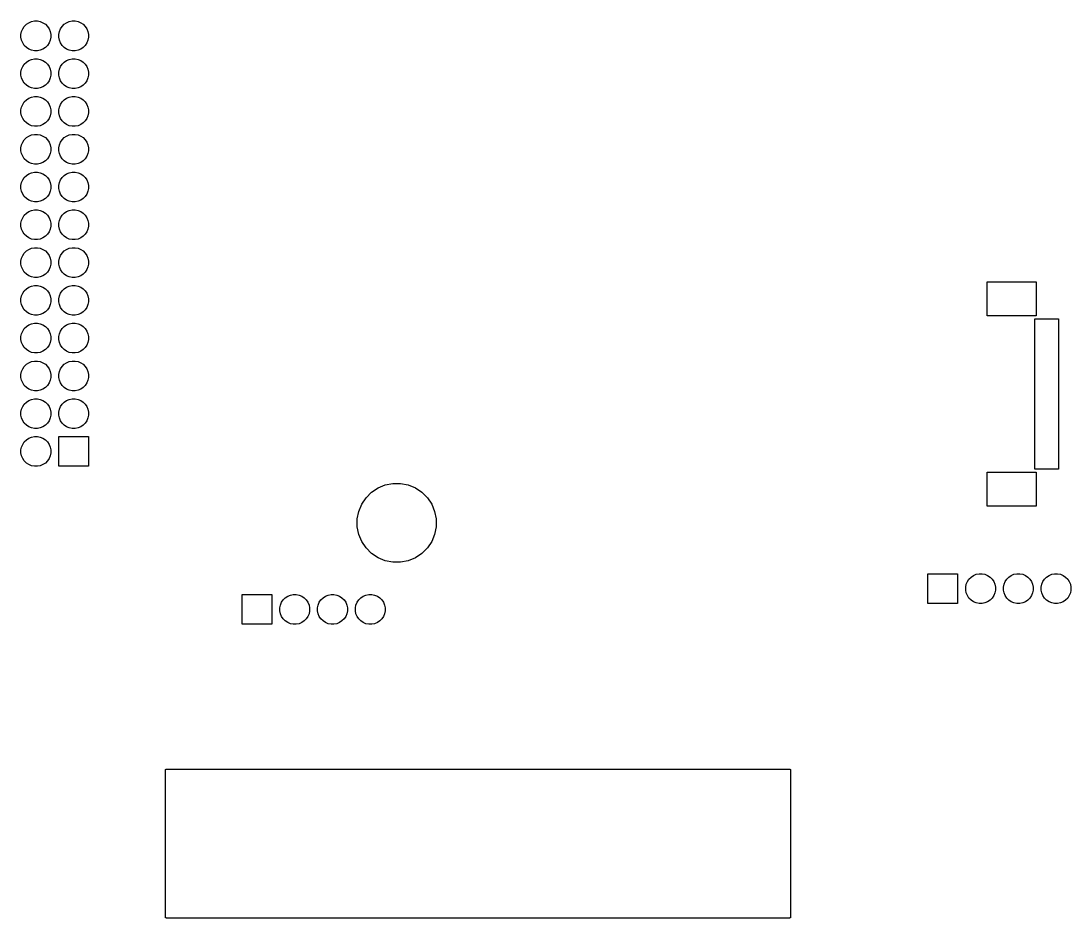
# Model space of a CAD drawing. Extents: x 49 to 143, y -159 to -38.
# Drawn here: x 65 to 135.6, y -159.3 to -99 of the extents above; entities that cross this region are included whole.
import ezdxf

# ---------------------------------------------------------------- set-up
doc = ezdxf.new("R2010")
doc.units = 0
doc.layers.add('BLACK', color=7, linetype='CONTINUOUS')

msp = doc.modelspace()

# ---------------------------------------------------------------- linework, layer by layer
at = {"layer": 'BLACK', "linetype": 'CONTINUOUS'}
for p, q in [((65.1538, -99.5261), (65.2632, -99.3623)), ((65.2632, -99.3623), (65.4025, -99.223)), ((65.4025, -99.223), (65.5663, -99.1136)), ((65.5663, -99.1136), (65.7483, -99.0382)), ((65.7483, -99.0382), (65.9415, -98.9998)), ((65.9415, -98.9998), (66.1385, -98.9998)), ((66.1385, -98.9998), (66.3317, -99.0382)), ((66.3317, -99.0382), (66.5137, -99.1136)), ((66.5137, -99.1136), (66.6775, -99.223)), ((66.6775, -99.223), (66.8168, -99.3623)), ((66.8168, -99.3623), (66.9262, -99.5261)), ((67.6938, -99.5261), (67.8032, -99.3623)), ((67.8032, -99.3623), (67.9425, -99.223)), ((67.9425, -99.223), (68.1063, -99.1136)), ((68.1063, -99.1136), (68.2883, -99.0382)), ((68.2883, -99.0382), (68.4815, -98.9998)), ((68.4815, -98.9998), (68.6785, -98.9998)), ((68.6785, -98.9998), (68.8717, -99.0382)), ((68.8717, -99.0382), (69.0537, -99.1136)), ((69.0537, -99.1136), (69.2175, -99.223)), ((69.2175, -99.223), (69.3568, -99.3623)), ((69.3568, -99.3623), (69.4662, -99.5261)), ((65.04, -99.9013), (65.0784, -99.7081)), ((65.04, -100.098), (65.04, -99.9013)), ((65.0784, -100.291), (65.04, -100.098)), ((65.0784, -99.7081), (65.1538, -99.5261)), ((66.9262, -99.5261), (67.0016, -99.7081)), ((67.0016, -99.7081), (67.04, -99.9013)), ((67.04, -100.098), (67.0016, -100.291)), ((67.04, -99.9013), (67.04, -100.098)), ((67.58, -99.9013), (67.6184, -99.7081)), ((67.58, -100.098), (67.58, -99.9013)), ((67.6184, -100.291), (67.58, -100.098)), ((67.6184, -99.7081), (67.6938, -99.5261)), ((69.4662, -99.5261), (69.5416, -99.7081)), ((69.5416, -99.7081), (69.58, -99.9013)), ((69.58, -100.098), (69.5416, -100.291)), ((69.58, -99.9013), (69.58, -100.098)), ((65.1538, -100.473), (65.0784, -100.291)), ((65.2632, -100.637), (65.1538, -100.473)), ((65.4025, -100.777), (65.2632, -100.637)), ((65.5663, -100.886), (65.4025, -100.777)), ((65.7483, -100.961), (65.5663, -100.886)), ((66.5137, -100.886), (66.3317, -100.961)), ((66.6775, -100.777), (66.5137, -100.886)), ((66.8168, -100.637), (66.6775, -100.777)), ((66.9262, -100.473), (66.8168, -100.637)), ((67.0016, -100.291), (66.9262, -100.473)), ((67.6938, -100.473), (67.6184, -100.291)), ((67.8032, -100.637), (67.6938, -100.473)), ((67.9425, -100.777), (67.8032, -100.637)), ((68.1063, -100.886), (67.9425, -100.777)), ((68.2883, -100.961), (68.1063, -100.886)), ((69.0537, -100.886), (68.8717, -100.961)), ((69.2175, -100.777), (69.0537, -100.886)), ((69.3568, -100.637), (69.2175, -100.777)), ((69.4662, -100.473), (69.3568, -100.637)), ((69.5416, -100.291), (69.4662, -100.473)), ((65.5663, -101.654), (65.7483, -101.578)), ((65.9415, -101), (65.7483, -100.961)), ((65.7483, -101.578), (65.9415, -101.54)), ((66.1385, -101), (65.9415, -101)), ((65.9415, -101.54), (66.1385, -101.54)), ((66.3317, -100.961), (66.1385, -101)), ((66.1385, -101.54), (66.3317, -101.578)), ((66.3317, -101.578), (66.5137, -101.654)), ((68.1063, -101.654), (68.2883, -101.578)), ((68.4815, -101), (68.2883, -100.961)), ((68.2883, -101.578), (68.4815, -101.54)), ((68.6785, -101), (68.4815, -101)), ((68.4815, -101.54), (68.6785, -101.54)), ((68.8717, -100.961), (68.6785, -101)), ((68.6785, -101.54), (68.8717, -101.578)), ((68.8717, -101.578), (69.0537, -101.654)), ((65.04, -102.441), (65.0784, -102.248)), ((65.0784, -102.248), (65.1538, -102.066)), ((65.1538, -102.066), (65.2632, -101.902)), ((65.2632, -101.902), (65.4025, -101.763)), ((65.4025, -101.763), (65.5663, -101.654)), ((66.5137, -101.654), (66.6775, -101.763)), ((66.6775, -101.763), (66.8168, -101.902)), ((66.8168, -101.902), (66.9262, -102.066)), ((66.9262, -102.066), (67.0016, -102.248)), ((67.0016, -102.248), (67.04, -102.441)), ((67.58, -102.441), (67.6184, -102.248)), ((67.6184, -102.248), (67.6938, -102.066)), ((67.6938, -102.066), (67.8032, -101.902)), ((67.8032, -101.902), (67.9425, -101.763)), ((67.9425, -101.763), (68.1063, -101.654)), ((69.0537, -101.654), (69.2175, -101.763)), ((69.2175, -101.763), (69.3568, -101.902)), ((69.3568, -101.902), (69.4662, -102.066)), ((69.4662, -102.066), (69.5416, -102.248)), ((69.5416, -102.248), (69.58, -102.441)), ((65.04, -102.638), (65.04, -102.441)), ((65.0784, -102.831), (65.04, -102.638)), ((65.1538, -103.013), (65.0784, -102.831)), ((65.2632, -103.177), (65.1538, -103.013)), ((66.9262, -103.013), (66.8168, -103.177)), ((67.0016, -102.831), (66.9262, -103.013)), ((67.04, -102.638), (67.0016, -102.831)), ((67.04, -102.441), (67.04, -102.638)), ((67.58, -102.638), (67.58, -102.441)), ((67.6184, -102.831), (67.58, -102.638)), ((67.6938, -103.013), (67.6184, -102.831)), ((67.8032, -103.177), (67.6938, -103.013)), ((69.4662, -103.013), (69.3568, -103.177)), ((69.5416, -102.831), (69.4662, -103.013)), ((69.58, -102.638), (69.5416, -102.831)), ((69.58, -102.441), (69.58, -102.638)), ((65.4025, -103.317), (65.2632, -103.177)), ((65.5663, -103.426), (65.4025, -103.317)), ((65.7483, -103.501), (65.5663, -103.426)), ((65.9415, -103.54), (65.7483, -103.501)), ((66.1385, -103.54), (65.9415, -103.54)), ((66.3317, -103.501), (66.1385, -103.54)), ((66.5137, -103.426), (66.3317, -103.501)), ((66.6775, -103.317), (66.5137, -103.426)), ((66.8168, -103.177), (66.6775, -103.317)), ((67.9425, -103.317), (67.8032, -103.177)), ((68.1063, -103.426), (67.9425, -103.317)), ((68.2883, -103.501), (68.1063, -103.426)), ((68.4815, -103.54), (68.2883, -103.501)), ((68.6785, -103.54), (68.4815, -103.54)), ((68.8717, -103.501), (68.6785, -103.54)), ((69.0537, -103.426), (68.8717, -103.501)), ((69.2175, -103.317), (69.0537, -103.426)), ((69.3568, -103.177), (69.2175, -103.317)), ((65.1538, -104.606), (65.2632, -104.442)), ((65.2632, -104.442), (65.4025, -104.303)), ((65.4025, -104.303), (65.5663, -104.194)), ((65.5663, -104.194), (65.7483, -104.118)), ((65.7483, -104.118), (65.9415, -104.08)), ((65.9415, -104.08), (66.1385, -104.08)), ((66.1385, -104.08), (66.3317, -104.118)), ((66.3317, -104.118), (66.5137, -104.194)), ((66.5137, -104.194), (66.6775, -104.303)), ((66.6775, -104.303), (66.8168, -104.442)), ((66.8168, -104.442), (66.9262, -104.606)), ((67.6938, -104.606), (67.8032, -104.442)), ((67.8032, -104.442), (67.9425, -104.303)), ((67.9425, -104.303), (68.1063, -104.194)), ((68.1063, -104.194), (68.2883, -104.118)), ((68.2883, -104.118), (68.4815, -104.08)), ((68.4815, -104.08), (68.6785, -104.08)), ((68.6785, -104.08), (68.8717, -104.118)), ((68.8717, -104.118), (69.0537, -104.194)), ((69.0537, -104.194), (69.2175, -104.303)), ((69.2175, -104.303), (69.3568, -104.442)), ((69.3568, -104.442), (69.4662, -104.606)), ((65.04, -104.981), (65.0784, -104.788)), ((65.04, -105.178), (65.04, -104.981)), ((65.0784, -104.788), (65.1538, -104.606)), ((66.9262, -104.606), (67.0016, -104.788)), ((67.0016, -104.788), (67.04, -104.981)), ((67.04, -104.981), (67.04, -105.178)), ((67.58, -104.981), (67.6184, -104.788)), ((67.58, -105.178), (67.58, -104.981)), ((67.6184, -104.788), (67.6938, -104.606)), ((69.4662, -104.606), (69.5416, -104.788)), ((69.5416, -104.788), (69.58, -104.981)), ((69.58, -104.981), (69.58, -105.178)), ((65.0784, -105.371), (65.04, -105.178)), ((65.1538, -105.553), (65.0784, -105.371)), ((65.2632, -105.717), (65.1538, -105.553)), ((65.4025, -105.857), (65.2632, -105.717)), ((65.5663, -105.966), (65.4025, -105.857)), ((66.6775, -105.857), (66.5137, -105.966)), ((66.8168, -105.717), (66.6775, -105.857)), ((66.9262, -105.553), (66.8168, -105.717)), ((67.0016, -105.371), (66.9262, -105.553)), ((67.04, -105.178), (67.0016, -105.371)), ((67.6184, -105.371), (67.58, -105.178)), ((67.6938, -105.553), (67.6184, -105.371)), ((67.8032, -105.717), (67.6938, -105.553)), ((67.9425, -105.857), (67.8032, -105.717)), ((68.1063, -105.966), (67.9425, -105.857)), ((69.2175, -105.857), (69.0537, -105.966)), ((69.3568, -105.717), (69.2175, -105.857)), ((69.4662, -105.553), (69.3568, -105.717)), ((69.5416, -105.371), (69.4662, -105.553)), ((69.58, -105.178), (69.5416, -105.371)), ((65.7483, -106.041), (65.5663, -105.966)), ((65.9415, -106.08), (65.7483, -106.041)), ((66.1385, -106.08), (65.9415, -106.08)), ((66.3317, -106.041), (66.1385, -106.08)), ((66.5137, -105.966), (66.3317, -106.041)), ((68.2883, -106.041), (68.1063, -105.966)), ((68.4815, -106.08), (68.2883, -106.041)), ((68.6785, -106.08), (68.4815, -106.08)), ((68.8717, -106.041), (68.6785, -106.08)), ((69.0537, -105.966), (68.8717, -106.041)), ((65.0784, -107.328), (65.1538, -107.146)), ((65.1538, -107.146), (65.2632, -106.982)), ((65.2632, -106.982), (65.4025, -106.843)), ((65.4025, -106.843), (65.5663, -106.734)), ((65.5663, -106.734), (65.7483, -106.658)), ((65.7483, -106.658), (65.9415, -106.62)), ((65.9415, -106.62), (66.1385, -106.62)), ((66.1385, -106.62), (66.3317, -106.658)), ((66.3317, -106.658), (66.5137, -106.734)), ((66.5137, -106.734), (66.6775, -106.843)), ((66.6775, -106.843), (66.8168, -106.982)), ((66.8168, -106.982), (66.9262, -107.146)), ((66.9262, -107.146), (67.0016, -107.328)), ((67.6184, -107.328), (67.6938, -107.146)), ((67.6938, -107.146), (67.8032, -106.982)), ((67.8032, -106.982), (67.9425, -106.843)), ((67.9425, -106.843), (68.1063, -106.734)), ((68.1063, -106.734), (68.2883, -106.658)), ((68.2883, -106.658), (68.4815, -106.62)), ((68.4815, -106.62), (68.6785, -106.62)), ((68.6785, -106.62), (68.8717, -106.658)), ((68.8717, -106.658), (69.0537, -106.734)), ((69.0537, -106.734), (69.2175, -106.843)), ((69.2175, -106.843), (69.3568, -106.982)), ((69.3568, -106.982), (69.4662, -107.146)), ((69.4662, -107.146), (69.5416, -107.328)), ((65.04, -107.521), (65.0784, -107.328)), ((65.04, -107.718), (65.04, -107.521)), ((65.0784, -107.911), (65.04, -107.718)), ((65.1538, -108.093), (65.0784, -107.911)), ((67.0016, -107.911), (66.9262, -108.093)), ((67.0016, -107.328), (67.04, -107.521)), ((67.04, -107.718), (67.0016, -107.911)), ((67.04, -107.521), (67.04, -107.718)), ((67.58, -107.521), (67.6184, -107.328)), ((67.58, -107.718), (67.58, -107.521)), ((67.6184, -107.911), (67.58, -107.718)), ((67.6938, -108.093), (67.6184, -107.911)), ((69.5416, -107.911), (69.4662, -108.093)), ((69.5416, -107.328), (69.58, -107.521)), ((69.58, -107.718), (69.5416, -107.911)), ((69.58, -107.521), (69.58, -107.718)), ((65.2632, -108.257), (65.1538, -108.093)), ((65.4025, -108.397), (65.2632, -108.257)), ((65.5663, -108.506), (65.4025, -108.397)), ((65.7483, -108.581), (65.5663, -108.506)), ((65.9415, -108.62), (65.7483, -108.581)), ((66.1385, -108.62), (65.9415, -108.62)), ((66.3317, -108.581), (66.1385, -108.62)), ((66.5137, -108.506), (66.3317, -108.581)), ((66.6775, -108.397), (66.5137, -108.506)), ((66.8168, -108.257), (66.6775, -108.397)), ((66.9262, -108.093), (66.8168, -108.257)), ((67.8032, -108.257), (67.6938, -108.093)), ((67.9425, -108.397), (67.8032, -108.257)), ((68.1063, -108.506), (67.9425, -108.397)), ((68.2883, -108.581), (68.1063, -108.506)), ((68.4815, -108.62), (68.2883, -108.581)), ((68.6785, -108.62), (68.4815, -108.62)), ((68.8717, -108.581), (68.6785, -108.62)), ((69.0537, -108.506), (68.8717, -108.581)), ((69.2175, -108.397), (69.0537, -108.506)), ((69.3568, -108.257), (69.2175, -108.397)), ((69.4662, -108.093), (69.3568, -108.257)), ((65.2632, -109.522), (65.4025, -109.383)), ((65.4025, -109.383), (65.5663, -109.274)), ((65.5663, -109.274), (65.7483, -109.198)), ((65.7483, -109.198), (65.9415, -109.16)), ((65.9415, -109.16), (66.1385, -109.16)), ((66.1385, -109.16), (66.3317, -109.198)), ((66.3317, -109.198), (66.5137, -109.274)), ((66.5137, -109.274), (66.6775, -109.383)), ((66.6775, -109.383), (66.8168, -109.522)), ((67.8032, -109.522), (67.9425, -109.383)), ((67.9425, -109.383), (68.1063, -109.274)), ((68.1063, -109.274), (68.2883, -109.198)), ((68.2883, -109.198), (68.4815, -109.16)), ((68.4815, -109.16), (68.6785, -109.16)), ((68.6785, -109.16), (68.8717, -109.198)), ((68.8717, -109.198), (69.0537, -109.274)), ((69.0537, -109.274), (69.2175, -109.383)), ((69.2175, -109.383), (69.3568, -109.522)), ((65.04, -110.061), (65.0784, -109.868)), ((65.04, -110.258), (65.04, -110.061)), ((65.0784, -109.868), (65.1538, -109.686)), ((65.1538, -109.686), (65.2632, -109.522)), ((66.8168, -109.522), (66.9262, -109.686)), ((66.9262, -109.686), (67.0016, -109.868)), ((67.0016, -109.868), (67.04, -110.061)), ((67.04, -110.061), (67.04, -110.258)), ((67.58, -110.061), (67.6184, -109.868)), ((67.58, -110.258), (67.58, -110.061)), ((67.6184, -109.868), (67.6938, -109.686)), ((67.6938, -109.686), (67.8032, -109.522)), ((69.3568, -109.522), (69.4662, -109.686)), ((69.4662, -109.686), (69.5416, -109.868)), ((69.5416, -109.868), (69.58, -110.061)), ((69.58, -110.061), (69.58, -110.258)), ((65.0784, -110.451), (65.04, -110.258)), ((65.1538, -110.633), (65.0784, -110.451)), ((65.2632, -110.797), (65.1538, -110.633)), ((65.4025, -110.937), (65.2632, -110.797)), ((66.8168, -110.797), (66.6775, -110.937)), ((66.9262, -110.633), (66.8168, -110.797)), ((67.0016, -110.451), (66.9262, -110.633)), ((67.04, -110.258), (67.0016, -110.451)), ((67.6184, -110.451), (67.58, -110.258)), ((67.6938, -110.633), (67.6184, -110.451)), ((67.8032, -110.797), (67.6938, -110.633)), ((67.9425, -110.937), (67.8032, -110.797)), ((69.3568, -110.797), (69.2175, -110.937)), ((69.4662, -110.633), (69.3568, -110.797)), ((69.5416, -110.451), (69.4662, -110.633)), ((69.58, -110.258), (69.5416, -110.451)), ((65.5663, -111.046), (65.4025, -110.937)), ((65.7483, -111.121), (65.5663, -111.046)), ((65.9415, -111.16), (65.7483, -111.121)), ((66.1385, -111.16), (65.9415, -111.16)), ((66.3317, -111.121), (66.1385, -111.16)), ((66.5137, -111.046), (66.3317, -111.121)), ((66.6775, -110.937), (66.5137, -111.046)), ((68.1063, -111.046), (67.9425, -110.937)), ((68.2883, -111.121), (68.1063, -111.046)), ((68.4815, -111.16), (68.2883, -111.121)), ((68.6785, -111.16), (68.4815, -111.16)), ((68.8717, -111.121), (68.6785, -111.16)), ((69.0537, -111.046), (68.8717, -111.121)), ((69.2175, -110.937), (69.0537, -111.046)), ((65.1538, -112.226), (65.2632, -112.062)), ((65.2632, -112.062), (65.4025, -111.923)), ((65.4025, -111.923), (65.5663, -111.814)), ((65.5663, -111.814), (65.7483, -111.738)), ((65.7483, -111.738), (65.9415, -111.7)), ((65.9415, -111.7), (66.1385, -111.7)), ((66.1385, -111.7), (66.3317, -111.738)), ((66.3317, -111.738), (66.5137, -111.814)), ((66.5137, -111.814), (66.6775, -111.923)), ((66.6775, -111.923), (66.8168, -112.062)), ((66.8168, -112.062), (66.9262, -112.226)), ((67.6938, -112.226), (67.8032, -112.062)), ((67.8032, -112.062), (67.9425, -111.923)), ((67.9425, -111.923), (68.1063, -111.814)), ((68.1063, -111.814), (68.2883, -111.738)), ((68.2883, -111.738), (68.4815, -111.7)), ((68.4815, -111.7), (68.6785, -111.7)), ((68.6785, -111.7), (68.8717, -111.738)), ((68.8717, -111.738), (69.0537, -111.814)), ((69.0537, -111.814), (69.2175, -111.923)), ((69.2175, -111.923), (69.3568, -112.062)), ((69.3568, -112.062), (69.4662, -112.226)), ((65.04, -112.601), (65.0784, -112.408)), ((65.04, -112.798), (65.04, -112.601)), ((65.0784, -112.991), (65.04, -112.798)), ((65.0784, -112.408), (65.1538, -112.226)), ((66.9262, -112.226), (67.0016, -112.408)), ((67.0016, -112.408), (67.04, -112.601)), ((67.04, -112.798), (67.0016, -112.991)), ((67.04, -112.601), (67.04, -112.798)), ((67.58, -112.601), (67.6184, -112.408)), ((67.58, -112.798), (67.58, -112.601)), ((67.6184, -112.991), (67.58, -112.798)), ((67.6184, -112.408), (67.6938, -112.226)), ((69.4662, -112.226), (69.5416, -112.408)), ((69.5416, -112.408), (69.58, -112.601)), ((69.58, -112.798), (69.5416, -112.991)), ((69.58, -112.601), (69.58, -112.798)), ((65.1538, -113.173), (65.0784, -112.991)), ((65.2632, -113.337), (65.1538, -113.173)), ((65.4025, -113.477), (65.2632, -113.337)), ((65.5663, -113.586), (65.4025, -113.477)), ((65.7483, -113.661), (65.5663, -113.586)), ((66.5137, -113.586), (66.3317, -113.661)), ((66.6775, -113.477), (66.5137, -113.586)), ((66.8168, -113.337), (66.6775, -113.477)), ((66.9262, -113.173), (66.8168, -113.337)), ((67.0016, -112.991), (66.9262, -113.173)), ((67.6938, -113.173), (67.6184, -112.991)), ((67.8032, -113.337), (67.6938, -113.173)), ((67.9425, -113.477), (67.8032, -113.337)), ((68.1063, -113.586), (67.9425, -113.477)), ((68.2883, -113.661), (68.1063, -113.586)), ((69.0537, -113.586), (68.8717, -113.661)), ((69.2175, -113.477), (69.0537, -113.586)), ((69.3568, -113.337), (69.2175, -113.477)), ((69.4662, -113.173), (69.3568, -113.337)), ((69.5416, -112.991), (69.4662, -113.173)), ((65.5663, -114.354), (65.7483, -114.278)), ((65.9415, -113.7), (65.7483, -113.661)), ((65.7483, -114.278), (65.9415, -114.24)), ((66.1385, -113.7), (65.9415, -113.7)), ((65.9415, -114.24), (66.1385, -114.24)), ((66.3317, -113.661), (66.1385, -113.7)), ((66.1385, -114.24), (66.3317, -114.278)), ((66.3317, -114.278), (66.5137, -114.354)), ((68.1063, -114.354), (68.2883, -114.278)), ((68.4815, -113.7), (68.2883, -113.661)), ((68.2883, -114.278), (68.4815, -114.24)), ((68.6785, -113.7), (68.4815, -113.7)), ((68.4815, -114.24), (68.6785, -114.24)), ((68.8717, -113.661), (68.6785, -113.7)), ((68.6785, -114.24), (68.8717, -114.278)), ((68.8717, -114.278), (69.0537, -114.354)), ((65.04, -115.141), (65.0784, -114.948)), ((65.0784, -114.948), (65.1538, -114.766)), ((65.1538, -114.766), (65.2632, -114.602)), ((65.2632, -114.602), (65.4025, -114.463)), ((65.4025, -114.463), (65.5663, -114.354)), ((66.5137, -114.354), (66.6775, -114.463)), ((66.6775, -114.463), (66.8168, -114.602)), ((66.8168, -114.602), (66.9262, -114.766)), ((66.9262, -114.766), (67.0016, -114.948)), ((67.0016, -114.948), (67.04, -115.141)), ((67.58, -115.141), (67.6184, -114.948)), ((67.6184, -114.948), (67.6938, -114.766)), ((67.6938, -114.766), (67.8032, -114.602)), ((67.8032, -114.602), (67.9425, -114.463)), ((67.9425, -114.463), (68.1063, -114.354)), ((69.0537, -114.354), (69.2175, -114.463)), ((69.2175, -114.463), (69.3568, -114.602)), ((69.3568, -114.602), (69.4662, -114.766)), ((69.4662, -114.766), (69.5416, -114.948)), ((69.5416, -114.948), (69.58, -115.141)), ((65.04, -115.338), (65.04, -115.141)), ((65.0784, -115.531), (65.04, -115.338)), ((65.1538, -115.713), (65.0784, -115.531)), ((65.2632, -115.877), (65.1538, -115.713)), ((66.9262, -115.713), (66.8168, -115.877)), ((67.0016, -115.531), (66.9262, -115.713)), ((67.04, -115.338), (67.0016, -115.531)), ((67.04, -115.141), (67.04, -115.338)), ((67.58, -115.338), (67.58, -115.141)), ((67.6184, -115.531), (67.58, -115.338)), ((67.6938, -115.713), (67.6184, -115.531)), ((67.8032, -115.877), (67.6938, -115.713)), ((69.4662, -115.713), (69.3568, -115.877)), ((69.5416, -115.531), (69.4662, -115.713)), ((69.58, -115.338), (69.5416, -115.531)), ((69.58, -115.141), (69.58, -115.338)), ((65.4025, -116.017), (65.2632, -115.877)), ((65.5663, -116.126), (65.4025, -116.017)), ((65.7483, -116.201), (65.5663, -116.126)), ((65.9415, -116.24), (65.7483, -116.201)), ((66.1385, -116.24), (65.9415, -116.24)), ((66.3317, -116.201), (66.1385, -116.24)), ((66.5137, -116.126), (66.3317, -116.201)), ((66.6775, -116.017), (66.5137, -116.126)), ((66.8168, -115.877), (66.6775, -116.017)), ((67.9425, -116.017), (67.8032, -115.877)), ((68.1063, -116.126), (67.9425, -116.017)), ((68.2883, -116.201), (68.1063, -116.126)), ((68.4815, -116.24), (68.2883, -116.201)), ((68.6785, -116.24), (68.4815, -116.24)), ((68.8717, -116.201), (68.6785, -116.24)), ((69.0537, -116.126), (68.8717, -116.201)), ((69.2175, -116.017), (69.0537, -116.126)), ((69.3568, -115.877), (69.2175, -116.017)), ((65.1538, -117.306), (65.2632, -117.142)), ((65.2632, -117.142), (65.4025, -117.003)), ((65.4025, -117.003), (65.5663, -116.894)), ((65.5663, -116.894), (65.7483, -116.818)), ((65.7483, -116.818), (65.9415, -116.78)), ((65.9415, -116.78), (66.1385, -116.78)), ((66.1385, -116.78), (66.3317, -116.818)), ((66.3317, -116.818), (66.5137, -116.894)), ((66.5137, -116.894), (66.6775, -117.003)), ((66.6775, -117.003), (66.8168, -117.142)), ((66.8168, -117.142), (66.9262, -117.306)), ((67.6938, -117.306), (67.8032, -117.142)), ((67.8032, -117.142), (67.9425, -117.003)), ((67.9425, -117.003), (68.1063, -116.894)), ((68.1063, -116.894), (68.2883, -116.818)), ((68.2883, -116.818), (68.4815, -116.78)), ((68.4815, -116.78), (68.6785, -116.78)), ((68.6785, -116.78), (68.8717, -116.818)), ((68.8717, -116.818), (69.0537, -116.894)), ((69.0537, -116.894), (69.2175, -117.003)), ((69.2175, -117.003), (69.3568, -117.142)), ((69.3568, -117.142), (69.4662, -117.306)), ((129.985, -118.829), (129.985, -116.529)), ((129.985, -116.529), (133.285, -116.529)), ((133.285, -116.529), (133.285, -118.829)), ((65.04, -117.681), (65.0784, -117.488)), ((65.04, -117.878), (65.04, -117.681)), ((65.0784, -117.488), (65.1538, -117.306)), ((66.9262, -117.306), (67.0016, -117.488)), ((67.0016, -117.488), (67.04, -117.681)), ((67.04, -117.681), (67.04, -117.878)), ((67.58, -117.681), (67.6184, -117.488)), ((67.58, -117.878), (67.58, -117.681)), ((67.6184, -117.488), (67.6938, -117.306)), ((69.4662, -117.306), (69.5416, -117.488)), ((69.5416, -117.488), (69.58, -117.681)), ((69.58, -117.681), (69.58, -117.878)), ((65.0784, -118.071), (65.04, -117.878)), ((65.1538, -118.253), (65.0784, -118.071)), ((65.2632, -118.417), (65.1538, -118.253)), ((65.4025, -118.557), (65.2632, -118.417)), ((65.5663, -118.666), (65.4025, -118.557)), ((66.6775, -118.557), (66.5137, -118.666)), ((66.8168, -118.417), (66.6775, -118.557)), ((66.9262, -118.253), (66.8168, -118.417)), ((67.0016, -118.071), (66.9262, -118.253)), ((67.04, -117.878), (67.0016, -118.071)), ((67.6184, -118.071), (67.58, -117.878)), ((67.6938, -118.253), (67.6184, -118.071)), ((67.8032, -118.417), (67.6938, -118.253)), ((67.9425, -118.557), (67.8032, -118.417)), ((68.1063, -118.666), (67.9425, -118.557)), ((69.2175, -118.557), (69.0537, -118.666)), ((69.3568, -118.417), (69.2175, -118.557)), ((69.4662, -118.253), (69.3568, -118.417)), ((69.5416, -118.071), (69.4662, -118.253)), ((69.58, -117.878), (69.5416, -118.071)), ((65.7483, -118.741), (65.5663, -118.666)), ((65.9415, -118.78), (65.7483, -118.741)), ((66.1385, -118.78), (65.9415, -118.78)), ((66.3317, -118.741), (66.1385, -118.78)), ((66.5137, -118.666), (66.3317, -118.741)), ((68.2883, -118.741), (68.1063, -118.666)), ((68.4815, -118.78), (68.2883, -118.741)), ((68.6785, -118.78), (68.4815, -118.78)), ((68.8717, -118.741), (68.6785, -118.78)), ((69.0537, -118.666), (68.8717, -118.741)), ((133.285, -118.829), (129.985, -118.829)), ((133.185, -129.129), (133.185, -119.029)), ((133.185, -119.029), (134.785, -119.029)), ((134.785, -119.029), (134.785, -129.129)), ((65.0784, -120.028), (65.1538, -119.846)), ((65.1538, -119.846), (65.2632, -119.682)), ((65.2632, -119.682), (65.4025, -119.543)), ((65.4025, -119.543), (65.5663, -119.434)), ((65.5663, -119.434), (65.7483, -119.358)), ((65.7483, -119.358), (65.9415, -119.32)), ((65.9415, -119.32), (66.1385, -119.32)), ((66.1385, -119.32), (66.3317, -119.358)), ((66.3317, -119.358), (66.5137, -119.434)), ((66.5137, -119.434), (66.6775, -119.543)), ((66.6775, -119.543), (66.8168, -119.682)), ((66.8168, -119.682), (66.9262, -119.846)), ((66.9262, -119.846), (67.0016, -120.028)), ((67.6184, -120.028), (67.6938, -119.846)), ((67.6938, -119.846), (67.8032, -119.682)), ((67.8032, -119.682), (67.9425, -119.543)), ((67.9425, -119.543), (68.1063, -119.434)), ((68.1063, -119.434), (68.2883, -119.358)), ((68.2883, -119.358), (68.4815, -119.32)), ((68.4815, -119.32), (68.6785, -119.32)), ((68.6785, -119.32), (68.8717, -119.358)), ((68.8717, -119.358), (69.0537, -119.434)), ((69.0537, -119.434), (69.2175, -119.543)), ((69.2175, -119.543), (69.3568, -119.682)), ((69.3568, -119.682), (69.4662, -119.846)), ((69.4662, -119.846), (69.5416, -120.028)), ((65.04, -120.221), (65.0784, -120.028)), ((65.04, -120.418), (65.04, -120.221)), ((65.0784, -120.611), (65.04, -120.418)), ((65.1538, -120.793), (65.0784, -120.611)), ((67.0016, -120.611), (66.9262, -120.793)), ((67.0016, -120.028), (67.04, -120.221)), ((67.04, -120.418), (67.0016, -120.611)), ((67.04, -120.221), (67.04, -120.418)), ((67.58, -120.221), (67.6184, -120.028)), ((67.58, -120.418), (67.58, -120.221)), ((67.6184, -120.611), (67.58, -120.418)), ((67.6938, -120.793), (67.6184, -120.611)), ((69.5416, -120.611), (69.4662, -120.793)), ((69.5416, -120.028), (69.58, -120.221)), ((69.58, -120.418), (69.5416, -120.611)), ((69.58, -120.221), (69.58, -120.418)), ((65.2632, -120.957), (65.1538, -120.793)), ((65.4025, -121.097), (65.2632, -120.957)), ((65.5663, -121.206), (65.4025, -121.097)), ((65.7483, -121.281), (65.5663, -121.206)), ((65.9415, -121.32), (65.7483, -121.281)), ((66.1385, -121.32), (65.9415, -121.32)), ((66.3317, -121.281), (66.1385, -121.32)), ((66.5137, -121.206), (66.3317, -121.281)), ((66.6775, -121.097), (66.5137, -121.206)), ((66.8168, -120.957), (66.6775, -121.097)), ((66.9262, -120.793), (66.8168, -120.957)), ((67.8032, -120.957), (67.6938, -120.793)), ((67.9425, -121.097), (67.8032, -120.957)), ((68.1063, -121.206), (67.9425, -121.097)), ((68.2883, -121.281), (68.1063, -121.206)), ((68.4815, -121.32), (68.2883, -121.281)), ((68.6785, -121.32), (68.4815, -121.32)), ((68.8717, -121.281), (68.6785, -121.32)), ((69.0537, -121.206), (68.8717, -121.281)), ((69.2175, -121.097), (69.0537, -121.206)), ((69.3568, -120.957), (69.2175, -121.097)), ((69.4662, -120.793), (69.3568, -120.957)), ((65.2632, -122.222), (65.4025, -122.083)), ((65.4025, -122.083), (65.5663, -121.974)), ((65.5663, -121.974), (65.7483, -121.898)), ((65.7483, -121.898), (65.9415, -121.86)), ((65.9415, -121.86), (66.1385, -121.86)), ((66.1385, -121.86), (66.3317, -121.898)), ((66.3317, -121.898), (66.5137, -121.974)), ((66.5137, -121.974), (66.6775, -122.083)), ((66.6775, -122.083), (66.8168, -122.222)), ((67.8032, -122.222), (67.9425, -122.083)), ((67.9425, -122.083), (68.1063, -121.974)), ((68.1063, -121.974), (68.2883, -121.898)), ((68.2883, -121.898), (68.4815, -121.86)), ((68.4815, -121.86), (68.6785, -121.86)), ((68.6785, -121.86), (68.8717, -121.898)), ((68.8717, -121.898), (69.0537, -121.974)), ((69.0537, -121.974), (69.2175, -122.083)), ((69.2175, -122.083), (69.3568, -122.222)), ((65.04, -122.761), (65.0784, -122.568)), ((65.04, -122.958), (65.04, -122.761)), ((65.0784, -122.568), (65.1538, -122.386)), ((65.1538, -122.386), (65.2632, -122.222)), ((66.8168, -122.222), (66.9262, -122.386)), ((66.9262, -122.386), (67.0016, -122.568)), ((67.0016, -122.568), (67.04, -122.761)), ((67.04, -122.761), (67.04, -122.958)), ((67.58, -122.761), (67.6184, -122.568)), ((67.58, -122.958), (67.58, -122.761)), ((67.6184, -122.568), (67.6938, -122.386)), ((67.6938, -122.386), (67.8032, -122.222)), ((69.3568, -122.222), (69.4662, -122.386)), ((69.4662, -122.386), (69.5416, -122.568)), ((69.5416, -122.568), (69.58, -122.761)), ((69.58, -122.761), (69.58, -122.958)), ((65.0784, -123.151), (65.04, -122.958)), ((65.1538, -123.333), (65.0784, -123.151)), ((65.2632, -123.497), (65.1538, -123.333)), ((65.4025, -123.637), (65.2632, -123.497)), ((66.8168, -123.497), (66.6775, -123.637)), ((66.9262, -123.333), (66.8168, -123.497)), ((67.0016, -123.151), (66.9262, -123.333)), ((67.04, -122.958), (67.0016, -123.151)), ((67.6184, -123.151), (67.58, -122.958)), ((67.6938, -123.333), (67.6184, -123.151)), ((67.8032, -123.497), (67.6938, -123.333)), ((67.9425, -123.637), (67.8032, -123.497)), ((69.3568, -123.497), (69.2175, -123.637)), ((69.4662, -123.333), (69.3568, -123.497)), ((69.5416, -123.151), (69.4662, -123.333)), ((69.58, -122.958), (69.5416, -123.151)), ((65.5663, -123.746), (65.4025, -123.637)), ((65.7483, -123.821), (65.5663, -123.746)), ((65.9415, -123.86), (65.7483, -123.821)), ((66.1385, -123.86), (65.9415, -123.86)), ((66.3317, -123.821), (66.1385, -123.86)), ((66.5137, -123.746), (66.3317, -123.821)), ((66.6775, -123.637), (66.5137, -123.746)), ((68.1063, -123.746), (67.9425, -123.637)), ((68.2883, -123.821), (68.1063, -123.746)), ((68.4815, -123.86), (68.2883, -123.821)), ((68.6785, -123.86), (68.4815, -123.86)), ((68.8717, -123.821), (68.6785, -123.86)), ((69.0537, -123.746), (68.8717, -123.821)), ((69.2175, -123.637), (69.0537, -123.746)), ((65.0784, -125.108), (65.1538, -124.926)), ((65.1538, -124.926), (65.2632, -124.762)), ((65.2632, -124.762), (65.4025, -124.623)), ((65.4025, -124.623), (65.5663, -124.514)), ((65.5663, -124.514), (65.7483, -124.438)), ((65.7483, -124.438), (65.9415, -124.4)), ((65.9415, -124.4), (66.1385, -124.4)), ((66.1385, -124.4), (66.3317, -124.438)), ((66.3317, -124.438), (66.5137, -124.514)), ((66.5137, -124.514), (66.6775, -124.623)), ((66.6775, -124.623), (66.8168, -124.762)), ((66.8168, -124.762), (66.9262, -124.926)), ((66.9262, -124.926), (67.0016, -125.108)), ((67.6184, -125.108), (67.6938, -124.926)), ((67.6938, -124.926), (67.8032, -124.762)), ((67.8032, -124.762), (67.9425, -124.623)), ((67.9425, -124.623), (68.1063, -124.514)), ((68.1063, -124.514), (68.2883, -124.438)), ((68.2883, -124.438), (68.4815, -124.4)), ((68.4815, -124.4), (68.6785, -124.4)), ((68.6785, -124.4), (68.8717, -124.438)), ((68.8717, -124.438), (69.0537, -124.514)), ((69.0537, -124.514), (69.2175, -124.623)), ((69.2175, -124.623), (69.3568, -124.762)), ((69.3568, -124.762), (69.4662, -124.926)), ((69.4662, -124.926), (69.5416, -125.108)), ((65.04, -125.301), (65.0784, -125.108)), ((65.04, -125.498), (65.04, -125.301)), ((65.0784, -125.691), (65.04, -125.498)), ((67.0016, -125.108), (67.04, -125.301)), ((67.04, -125.498), (67.0016, -125.691)), ((67.04, -125.301), (67.04, -125.498)), ((67.58, -125.301), (67.6184, -125.108)), ((67.58, -125.498), (67.58, -125.301)), ((67.6184, -125.691), (67.58, -125.498)), ((69.5416, -125.108), (69.58, -125.301)), ((69.58, -125.498), (69.5416, -125.691)), ((69.58, -125.301), (69.58, -125.498)), ((65.1538, -125.873), (65.0784, -125.691)), ((65.2632, -126.037), (65.1538, -125.873)), ((65.4025, -126.177), (65.2632, -126.037)), ((65.5663, -126.286), (65.4025, -126.177)), ((65.7483, -126.361), (65.5663, -126.286)), ((66.5137, -126.286), (66.3317, -126.361)), ((66.6775, -126.177), (66.5137, -126.286)), ((66.8168, -126.037), (66.6775, -126.177)), ((66.9262, -125.873), (66.8168, -126.037)), ((67.0016, -125.691), (66.9262, -125.873)), ((67.6938, -125.873), (67.6184, -125.691)), ((67.8032, -126.037), (67.6938, -125.873)), ((67.9425, -126.177), (67.8032, -126.037)), ((68.1063, -126.286), (67.9425, -126.177)), ((68.2883, -126.361), (68.1063, -126.286)), ((69.0537, -126.286), (68.8717, -126.361)), ((69.2175, -126.177), (69.0537, -126.286)), ((69.3568, -126.037), (69.2175, -126.177)), ((69.4662, -125.873), (69.3568, -126.037)), ((69.5416, -125.691), (69.4662, -125.873)), ((65.5663, -127.054), (65.7483, -126.978)), ((65.9415, -126.4), (65.7483, -126.361)), ((65.7483, -126.978), (65.9415, -126.94)), ((66.1385, -126.4), (65.9415, -126.4)), ((65.9415, -126.94), (66.1385, -126.94)), ((66.3317, -126.361), (66.1385, -126.4)), ((66.1385, -126.94), (66.3317, -126.978)), ((66.3317, -126.978), (66.5137, -127.054)), ((67.58, -128.94), (67.58, -126.94)), ((67.58, -126.94), (69.58, -126.94)), ((68.4815, -126.4), (68.2883, -126.361)), ((68.6785, -126.4), (68.4815, -126.4)), ((68.8717, -126.361), (68.6785, -126.4)), ((69.58, -126.94), (69.58, -128.94)), ((65.04, -127.841), (65.0784, -127.648)), ((65.0784, -127.648), (65.1538, -127.466)), ((65.1538, -127.466), (65.2632, -127.302)), ((65.2632, -127.302), (65.4025, -127.163)), ((65.4025, -127.163), (65.5663, -127.054)), ((66.5137, -127.054), (66.6775, -127.163)), ((66.6775, -127.163), (66.8168, -127.302)), ((66.8168, -127.302), (66.9262, -127.466)), ((66.9262, -127.466), (67.0016, -127.648)), ((67.0016, -127.648), (67.04, -127.841)), ((65.04, -128.038), (65.04, -127.841)), ((65.0784, -128.231), (65.04, -128.038)), ((65.1538, -128.413), (65.0784, -128.231)), ((65.2632, -128.577), (65.1538, -128.413)), ((66.9262, -128.413), (66.8168, -128.577)), ((67.0016, -128.231), (66.9262, -128.413)), ((67.04, -128.038), (67.0016, -128.231)), ((67.04, -127.841), (67.04, -128.038)), ((65.4025, -128.717), (65.2632, -128.577)), ((65.5663, -128.826), (65.4025, -128.717)), ((65.7483, -128.901), (65.5663, -128.826)), ((65.9415, -128.94), (65.7483, -128.901)), ((66.1385, -128.94), (65.9415, -128.94)), ((66.3317, -128.901), (66.1385, -128.94)), ((66.5137, -128.826), (66.3317, -128.901)), ((66.6775, -128.717), (66.5137, -128.826)), ((66.8168, -128.577), (66.6775, -128.717)), ((69.58, -128.94), (67.58, -128.94)), ((134.785, -129.129), (133.185, -129.129)), ((129.985, -131.629), (129.985, -129.329)), ((129.985, -129.329), (133.285, -129.329)), ((133.285, -129.329), (133.285, -131.629)), ((88.6077, -130.682), (89.0418, -130.392)), ((89.0418, -130.392), (89.524, -130.192)), ((89.524, -130.192), (90.036, -130.09)), ((90.036, -130.09), (90.558, -130.09)), ((90.558, -130.09), (91.07, -130.192)), ((91.07, -130.192), (91.5522, -130.392)), ((91.5522, -130.392), (91.9863, -130.682)), ((87.9486, -131.485), (88.2386, -131.051)), ((88.2386, -131.051), (88.6077, -130.682)), ((91.9863, -130.682), (92.3554, -131.051)), ((92.3554, -131.051), (92.6454, -131.485)), ((87.647, -132.479), (87.7488, -131.967)), ((87.7488, -131.967), (87.9486, -131.485)), ((92.6454, -131.485), (92.8452, -131.967)), ((92.8452, -131.967), (92.947, -132.479)), ((133.285, -131.629), (129.985, -131.629)), ((87.647, -133.001), (87.647, -132.479)), ((92.947, -132.479), (92.947, -133.001)), ((87.7488, -133.513), (87.647, -133.001)), ((92.947, -133.001), (92.8452, -133.513)), ((87.9486, -133.996), (87.7488, -133.513)), ((88.2386, -134.43), (87.9486, -133.996)), ((92.6454, -133.996), (92.3554, -134.43)), ((92.8452, -133.513), (92.6454, -133.996)), ((88.6077, -134.799), (88.2386, -134.43)), ((89.0418, -135.089), (88.6077, -134.799)), ((91.9863, -134.799), (91.5522, -135.089)), ((92.3554, -134.43), (91.9863, -134.799)), ((89.524, -135.289), (89.0418, -135.089)), ((90.036, -135.39), (89.524, -135.289)), ((90.558, -135.39), (90.036, -135.39)), ((91.07, -135.289), (90.558, -135.39)), ((91.5522, -135.089), (91.07, -135.289)), ((126, -138.16), (126, -136.16)), ((126, -136.16), (128, -136.16)), ((128, -136.16), (128, -138.16)), ((129.066, -136.274), (129.248, -136.198)), ((129.248, -136.198), (129.442, -136.16)), ((129.442, -136.16), (129.638, -136.16)), ((129.638, -136.16), (129.832, -136.198)), ((129.832, -136.198), (130.014, -136.274)), ((131.606, -136.274), (131.788, -136.198)), ((131.788, -136.198), (131.982, -136.16)), ((131.982, -136.16), (132.178, -136.16)), ((132.178, -136.16), (132.372, -136.198)), ((132.372, -136.198), (132.554, -136.274)), ((134.146, -136.274), (134.328, -136.198)), ((134.328, -136.198), (134.522, -136.16)), ((134.522, -136.16), (134.718, -136.16)), ((134.718, -136.16), (134.912, -136.198)), ((134.912, -136.198), (135.094, -136.274)), ((128.54, -137.062), (128.578, -136.868)), ((128.578, -136.868), (128.654, -136.686)), ((128.654, -136.686), (128.763, -136.523)), ((128.763, -136.523), (128.903, -136.383)), ((128.903, -136.383), (129.066, -136.274)), ((130.014, -136.274), (130.177, -136.383)), ((130.177, -136.383), (130.317, -136.523)), ((130.317, -136.523), (130.426, -136.686)), ((130.426, -136.686), (130.502, -136.868)), ((130.502, -136.868), (130.54, -137.062)), ((131.08, -137.062), (131.118, -136.868)), ((131.118, -136.868), (131.194, -136.686)), ((131.194, -136.686), (131.303, -136.523)), ((131.303, -136.523), (131.443, -136.383)), ((131.443, -136.383), (131.606, -136.274)), ((132.554, -136.274), (132.717, -136.383)), ((132.717, -136.383), (132.857, -136.523)), ((132.857, -136.523), (132.966, -136.686)), ((132.966, -136.686), (133.042, -136.868)), ((133.042, -136.868), (133.08, -137.062)), ((133.62, -137.062), (133.658, -136.868)), ((133.658, -136.868), (133.734, -136.686)), ((133.734, -136.686), (133.843, -136.523)), ((133.843, -136.523), (133.983, -136.383)), ((133.983, -136.383), (134.146, -136.274)), ((135.094, -136.274), (135.257, -136.383)), ((135.257, -136.383), (135.397, -136.523)), ((135.397, -136.523), (135.506, -136.686)), ((135.506, -136.686), (135.582, -136.868)), ((135.582, -136.868), (135.62, -137.062)), ((79.899, -139.557), (79.899, -137.557)), ((79.899, -137.557), (81.899, -137.557)), ((81.899, -137.557), (81.899, -139.557)), ((82.9653, -137.671), (83.1473, -137.595)), ((83.1473, -137.595), (83.3405, -137.557)), ((83.3405, -137.557), (83.5375, -137.557)), ((83.5375, -137.557), (83.7307, -137.595)), ((83.7307, -137.595), (83.9127, -137.671)), ((85.5053, -137.671), (85.6873, -137.595)), ((85.6873, -137.595), (85.8805, -137.557)), ((85.8805, -137.557), (86.0775, -137.557)), ((86.0775, -137.557), (86.2707, -137.595)), ((86.2707, -137.595), (86.4527, -137.671)), ((88.0453, -137.671), (88.2273, -137.595)), ((88.2273, -137.595), (88.4205, -137.557)), ((88.4205, -137.557), (88.6175, -137.557)), ((88.6175, -137.557), (88.8107, -137.595)), ((88.8107, -137.595), (88.9927, -137.671)), ((128.54, -137.258), (128.54, -137.062)), ((128.578, -137.452), (128.54, -137.258)), ((128.654, -137.634), (128.578, -137.452)), ((130.502, -137.452), (130.426, -137.634)), ((130.54, -137.258), (130.502, -137.452)), ((130.54, -137.062), (130.54, -137.258)), ((131.08, -137.258), (131.08, -137.062)), ((131.118, -137.452), (131.08, -137.258)), ((131.194, -137.634), (131.118, -137.452)), ((133.042, -137.452), (132.966, -137.634)), ((133.08, -137.258), (133.042, -137.452)), ((133.08, -137.062), (133.08, -137.258)), ((133.62, -137.258), (133.62, -137.062)), ((133.658, -137.452), (133.62, -137.258)), ((133.734, -137.634), (133.658, -137.452)), ((135.582, -137.452), (135.506, -137.634)), ((135.62, -137.258), (135.582, -137.452)), ((135.62, -137.062), (135.62, -137.258)), ((82.439, -138.459), (82.4774, -138.265)), ((82.4774, -138.265), (82.5528, -138.083)), ((82.5528, -138.083), (82.6622, -137.92)), ((82.6622, -137.92), (82.8015, -137.78)), ((82.8015, -137.78), (82.9653, -137.671)), ((83.9127, -137.671), (84.0765, -137.78)), ((84.0765, -137.78), (84.2158, -137.92)), ((84.2158, -137.92), (84.3252, -138.083)), ((84.3252, -138.083), (84.4006, -138.265)), ((84.4006, -138.265), (84.439, -138.459)), ((84.979, -138.459), (85.0174, -138.265)), ((85.0174, -138.265), (85.0928, -138.083)), ((85.0928, -138.083), (85.2022, -137.92)), ((85.2022, -137.92), (85.3415, -137.78)), ((85.3415, -137.78), (85.5053, -137.671)), ((86.4527, -137.671), (86.6165, -137.78)), ((86.6165, -137.78), (86.7558, -137.92)), ((86.7558, -137.92), (86.8652, -138.083)), ((86.8652, -138.083), (86.9406, -138.265)), ((86.9406, -138.265), (86.979, -138.459)), ((87.519, -138.459), (87.5574, -138.265)), ((87.5574, -138.265), (87.6328, -138.083)), ((87.6328, -138.083), (87.7422, -137.92)), ((87.7422, -137.92), (87.8815, -137.78)), ((87.8815, -137.78), (88.0453, -137.671)), ((88.9927, -137.671), (89.1565, -137.78)), ((89.1565, -137.78), (89.2958, -137.92)), ((89.2958, -137.92), (89.4052, -138.083)), ((89.4052, -138.083), (89.4806, -138.265)), ((89.4806, -138.265), (89.519, -138.459)), ((128, -138.16), (126, -138.16)), ((128.763, -137.797), (128.654, -137.634)), ((128.903, -137.937), (128.763, -137.797)), ((129.066, -138.046), (128.903, -137.937)), ((129.248, -138.122), (129.066, -138.046)), ((129.442, -138.16), (129.248, -138.122)), ((129.638, -138.16), (129.442, -138.16)), ((129.832, -138.122), (129.638, -138.16)), ((130.014, -138.046), (129.832, -138.122)), ((130.177, -137.937), (130.014, -138.046)), ((130.317, -137.797), (130.177, -137.937)), ((130.426, -137.634), (130.317, -137.797)), ((131.303, -137.797), (131.194, -137.634)), ((131.443, -137.937), (131.303, -137.797)), ((131.606, -138.046), (131.443, -137.937)), ((131.788, -138.122), (131.606, -138.046)), ((131.982, -138.16), (131.788, -138.122)), ((132.178, -138.16), (131.982, -138.16)), ((132.372, -138.122), (132.178, -138.16)), ((132.554, -138.046), (132.372, -138.122)), ((132.717, -137.937), (132.554, -138.046)), ((132.857, -137.797), (132.717, -137.937)), ((132.966, -137.634), (132.857, -137.797)), ((133.843, -137.797), (133.734, -137.634)), ((133.983, -137.937), (133.843, -137.797)), ((134.146, -138.046), (133.983, -137.937)), ((134.328, -138.122), (134.146, -138.046)), ((134.522, -138.16), (134.328, -138.122)), ((134.718, -138.16), (134.522, -138.16)), ((134.912, -138.122), (134.718, -138.16)), ((135.094, -138.046), (134.912, -138.122)), ((135.257, -137.937), (135.094, -138.046)), ((135.397, -137.797), (135.257, -137.937)), ((135.506, -137.634), (135.397, -137.797)), ((82.439, -138.655), (82.439, -138.459)), ((82.4774, -138.849), (82.439, -138.655)), ((82.5528, -139.031), (82.4774, -138.849)), ((82.6622, -139.194), (82.5528, -139.031)), ((84.3252, -139.031), (84.2158, -139.194)), ((84.4006, -138.849), (84.3252, -139.031)), ((84.439, -138.655), (84.4006, -138.849)), ((84.439, -138.459), (84.439, -138.655)), ((84.979, -138.655), (84.979, -138.459)), ((85.0174, -138.849), (84.979, -138.655)), ((85.0928, -139.031), (85.0174, -138.849)), ((85.2022, -139.194), (85.0928, -139.031)), ((86.8652, -139.031), (86.7558, -139.194)), ((86.9406, -138.849), (86.8652, -139.031)), ((86.979, -138.655), (86.9406, -138.849)), ((86.979, -138.459), (86.979, -138.655)), ((87.519, -138.655), (87.519, -138.459)), ((87.5574, -138.849), (87.519, -138.655)), ((87.6328, -139.031), (87.5574, -138.849)), ((87.7422, -139.194), (87.6328, -139.031)), ((89.4052, -139.031), (89.2958, -139.194)), ((89.4806, -138.849), (89.4052, -139.031)), ((89.519, -138.655), (89.4806, -138.849)), ((89.519, -138.459), (89.519, -138.655)), ((81.899, -139.557), (79.899, -139.557)), ((82.8015, -139.334), (82.6622, -139.194)), ((82.9653, -139.443), (82.8015, -139.334)), ((83.1473, -139.519), (82.9653, -139.443)), ((83.3405, -139.557), (83.1473, -139.519)), ((83.5375, -139.557), (83.3405, -139.557)), ((83.7307, -139.519), (83.5375, -139.557)), ((83.9127, -139.443), (83.7307, -139.519)), ((84.0765, -139.334), (83.9127, -139.443)), ((84.2158, -139.194), (84.0765, -139.334)), ((85.3415, -139.334), (85.2022, -139.194)), ((85.5053, -139.443), (85.3415, -139.334)), ((85.6873, -139.519), (85.5053, -139.443)), ((85.8805, -139.557), (85.6873, -139.519)), ((86.0775, -139.557), (85.8805, -139.557)), ((86.2707, -139.519), (86.0775, -139.557)), ((86.4527, -139.443), (86.2707, -139.519)), ((86.6165, -139.334), (86.4527, -139.443)), ((86.7558, -139.194), (86.6165, -139.334)), ((87.8815, -139.334), (87.7422, -139.194)), ((88.0453, -139.443), (87.8815, -139.334)), ((88.2273, -139.519), (88.0453, -139.443)), ((88.4205, -139.557), (88.2273, -139.519)), ((88.6175, -139.557), (88.4205, -139.557)), ((88.8107, -139.519), (88.6175, -139.557)), ((88.9927, -139.443), (88.8107, -139.519)), ((89.1565, -139.334), (88.9927, -139.443)), ((89.2958, -139.194), (89.1565, -139.334)), ((74.753, -149.351), (74.7535, -149.347)), ((74.753, -149.352), (74.753, -149.351)), ((74.753, -159.258), (74.753, -149.352)), ((74.753, -149.352), (74.753, -149.352)), ((74.753, -149.352), (74.753, -149.352)), ((74.753, -149.352), (74.753, -149.352)), ((74.7535, -149.347), (74.754, -149.342)), ((74.754, -149.342), (74.7541, -149.342)), ((74.7541, -149.342), (74.7555, -149.337)), ((74.7541, -149.342), (74.7541, -149.342)), ((74.7555, -149.337), (74.7569, -149.333)), ((74.7569, -149.333), (74.757, -149.332)), ((74.757, -149.332), (74.7593, -149.328)), ((74.757, -149.332), (74.757, -149.332)), ((74.7593, -149.328), (74.7615, -149.324)), ((74.7615, -149.324), (74.7617, -149.324)), ((74.7617, -149.324), (74.7647, -149.32)), ((74.7617, -149.324), (74.7617, -149.324)), ((74.7647, -149.32), (74.7678, -149.317)), ((74.7678, -149.317), (74.7679, -149.316)), ((74.7679, -149.316), (74.768, -149.316)), ((74.768, -149.316), (74.7716, -149.313)), ((74.7716, -149.313), (74.7753, -149.31)), ((74.7753, -149.31), (74.7755, -149.31)), ((74.7755, -149.31), (74.7756, -149.31)), ((74.7756, -149.31), (74.7797, -149.308)), ((74.7797, -149.308), (74.7839, -149.306)), ((74.7839, -149.306), (74.7841, -149.306)), ((74.7841, -149.306), (74.7843, -149.306)), ((74.7843, -149.306), (74.7887, -149.304)), ((74.7887, -149.304), (74.7933, -149.303)), ((74.7933, -149.303), (74.7935, -149.303)), ((74.7935, -149.303), (74.7936, -149.303)), ((74.7936, -149.303), (74.7983, -149.302)), ((74.7983, -149.302), (74.803, -149.302)), ((74.803, -149.302), (116.713, -149.302)), ((116.713, -149.302), (116.713, -149.302)), ((116.713, -149.302), (116.713, -149.302)), ((116.713, -149.302), (116.714, -149.302)), ((116.713, -149.302), (116.713, -149.302)), ((116.714, -149.302), (116.718, -149.303)), ((116.718, -149.303), (116.723, -149.303)), ((116.723, -149.303), (116.723, -149.303)), ((116.723, -149.303), (116.723, -149.303)), ((116.723, -149.303), (116.728, -149.305)), ((116.728, -149.305), (116.732, -149.306)), ((116.732, -149.306), (116.733, -149.306)), ((116.733, -149.306), (116.733, -149.306)), ((116.733, -149.306), (116.737, -149.308)), ((116.737, -149.308), (116.741, -149.311)), ((116.741, -149.311), (116.741, -149.311)), ((116.741, -149.311), (116.741, -149.311)), ((116.741, -149.311), (116.745, -149.314)), ((116.745, -149.314), (116.748, -149.317)), ((116.748, -149.317), (116.749, -149.317)), ((116.749, -149.317), (116.749, -149.317)), ((116.749, -149.317), (116.752, -149.321)), ((116.752, -149.321), (116.755, -149.324)), ((116.755, -149.324), (116.755, -149.324)), ((116.755, -149.324), (116.755, -149.325)), ((116.755, -149.325), (116.757, -149.329)), ((116.757, -149.329), (116.759, -149.333)), ((116.759, -149.333), (116.759, -149.333)), ((116.759, -149.333), (116.759, -149.333)), ((116.759, -149.333), (116.761, -149.338)), ((116.761, -149.338), (116.762, -149.342)), ((116.762, -149.342), (116.762, -149.342)), ((116.762, -149.342), (116.762, -149.343)), ((116.762, -149.343), (116.763, -149.347)), ((116.763, -149.347), (116.763, -149.352)), ((116.763, -149.352), (116.763, -159.258)), ((74.7535, -159.263), (74.753, -159.258)), ((74.7539, -159.267), (74.7535, -159.263)), ((74.7539, -159.268), (74.7539, -159.267)), ((74.754, -159.268), (74.7539, -159.268)), ((74.7553, -159.272), (74.754, -159.268)), ((74.7566, -159.277), (74.7553, -159.272)), ((74.7567, -159.277), (74.7566, -159.277)), ((74.7568, -159.277), (74.7567, -159.277)), ((74.759, -159.281), (74.7568, -159.277)), ((74.7612, -159.285), (74.759, -159.281)), ((74.7613, -159.286), (74.7612, -159.285)), ((74.7614, -159.286), (74.7613, -159.286)), ((74.7644, -159.289), (74.7614, -159.286)), ((74.7673, -159.293), (74.7644, -159.289)), ((74.7674, -159.293), (74.7673, -159.293)), ((74.7675, -159.293), (74.7674, -159.293)), ((74.7712, -159.296), (74.7675, -159.293)), ((74.7748, -159.299), (74.7712, -159.296)), ((74.7749, -159.299), (74.7748, -159.299)), ((74.775, -159.299), (74.7749, -159.299)), ((74.7792, -159.302), (74.775, -159.299)), ((74.7833, -159.304), (74.7792, -159.302)), ((74.7835, -159.304), (74.7833, -159.304)), ((74.7836, -159.304), (74.7835, -159.304)), ((74.7881, -159.305), (74.7836, -159.304)), ((74.7926, -159.307), (74.7881, -159.305)), ((74.7928, -159.307), (74.7926, -159.307)), ((74.7929, -159.307), (74.7928, -159.307)), ((74.7977, -159.307), (74.7929, -159.307)), ((74.8023, -159.308), (74.7977, -159.307)), ((74.8026, -159.308), (74.8023, -159.308)), ((74.8027, -159.308), (74.8026, -159.308)), ((74.803, -159.308), (74.8027, -159.308)), ((74.8027, -159.308), (74.8027, -159.308)), ((116.713, -159.308), (74.803, -159.308)), ((116.718, -159.308), (116.713, -159.308)), ((116.722, -159.307), (116.718, -159.308)), ((116.723, -159.307), (116.722, -159.307)), ((116.727, -159.306), (116.723, -159.307)), ((116.723, -159.307), (116.723, -159.307)), ((116.732, -159.304), (116.727, -159.306)), ((116.736, -159.302), (116.732, -159.304)), ((116.732, -159.304), (116.732, -159.304)), ((116.732, -159.304), (116.732, -159.304)), ((116.74, -159.3), (116.736, -159.302)), ((116.741, -159.3), (116.74, -159.3)), ((116.744, -159.297), (116.741, -159.3)), ((116.741, -159.3), (116.741, -159.3)), ((116.748, -159.294), (116.744, -159.297)), ((116.751, -159.29), (116.748, -159.293)), ((116.748, -159.293), (116.748, -159.294)), ((116.748, -159.294), (116.748, -159.294)), ((116.754, -159.286), (116.751, -159.29)), ((116.757, -159.282), (116.754, -159.286)), ((116.754, -159.286), (116.754, -159.286)), ((116.754, -159.286), (116.754, -159.286)), ((116.759, -159.278), (116.757, -159.282)), ((116.76, -159.273), (116.759, -159.277)), ((116.759, -159.277), (116.759, -159.278)), ((116.759, -159.278), (116.759, -159.278)), ((116.762, -159.268), (116.76, -159.273)), ((116.763, -159.259), (116.762, -159.263)), ((116.762, -159.263), (116.762, -159.268)), ((116.762, -159.268), (116.762, -159.268)), ((116.762, -159.268), (116.762, -159.268)), ((116.763, -159.258), (116.763, -159.258)), ((116.763, -159.258), (116.763, -159.258)), ((116.763, -159.258), (116.763, -159.258)), ((116.763, -159.258), (116.763, -159.259))]:
    msp.add_line(p, q, dxfattribs=at)

doc.saveas('drawing.dxf')
